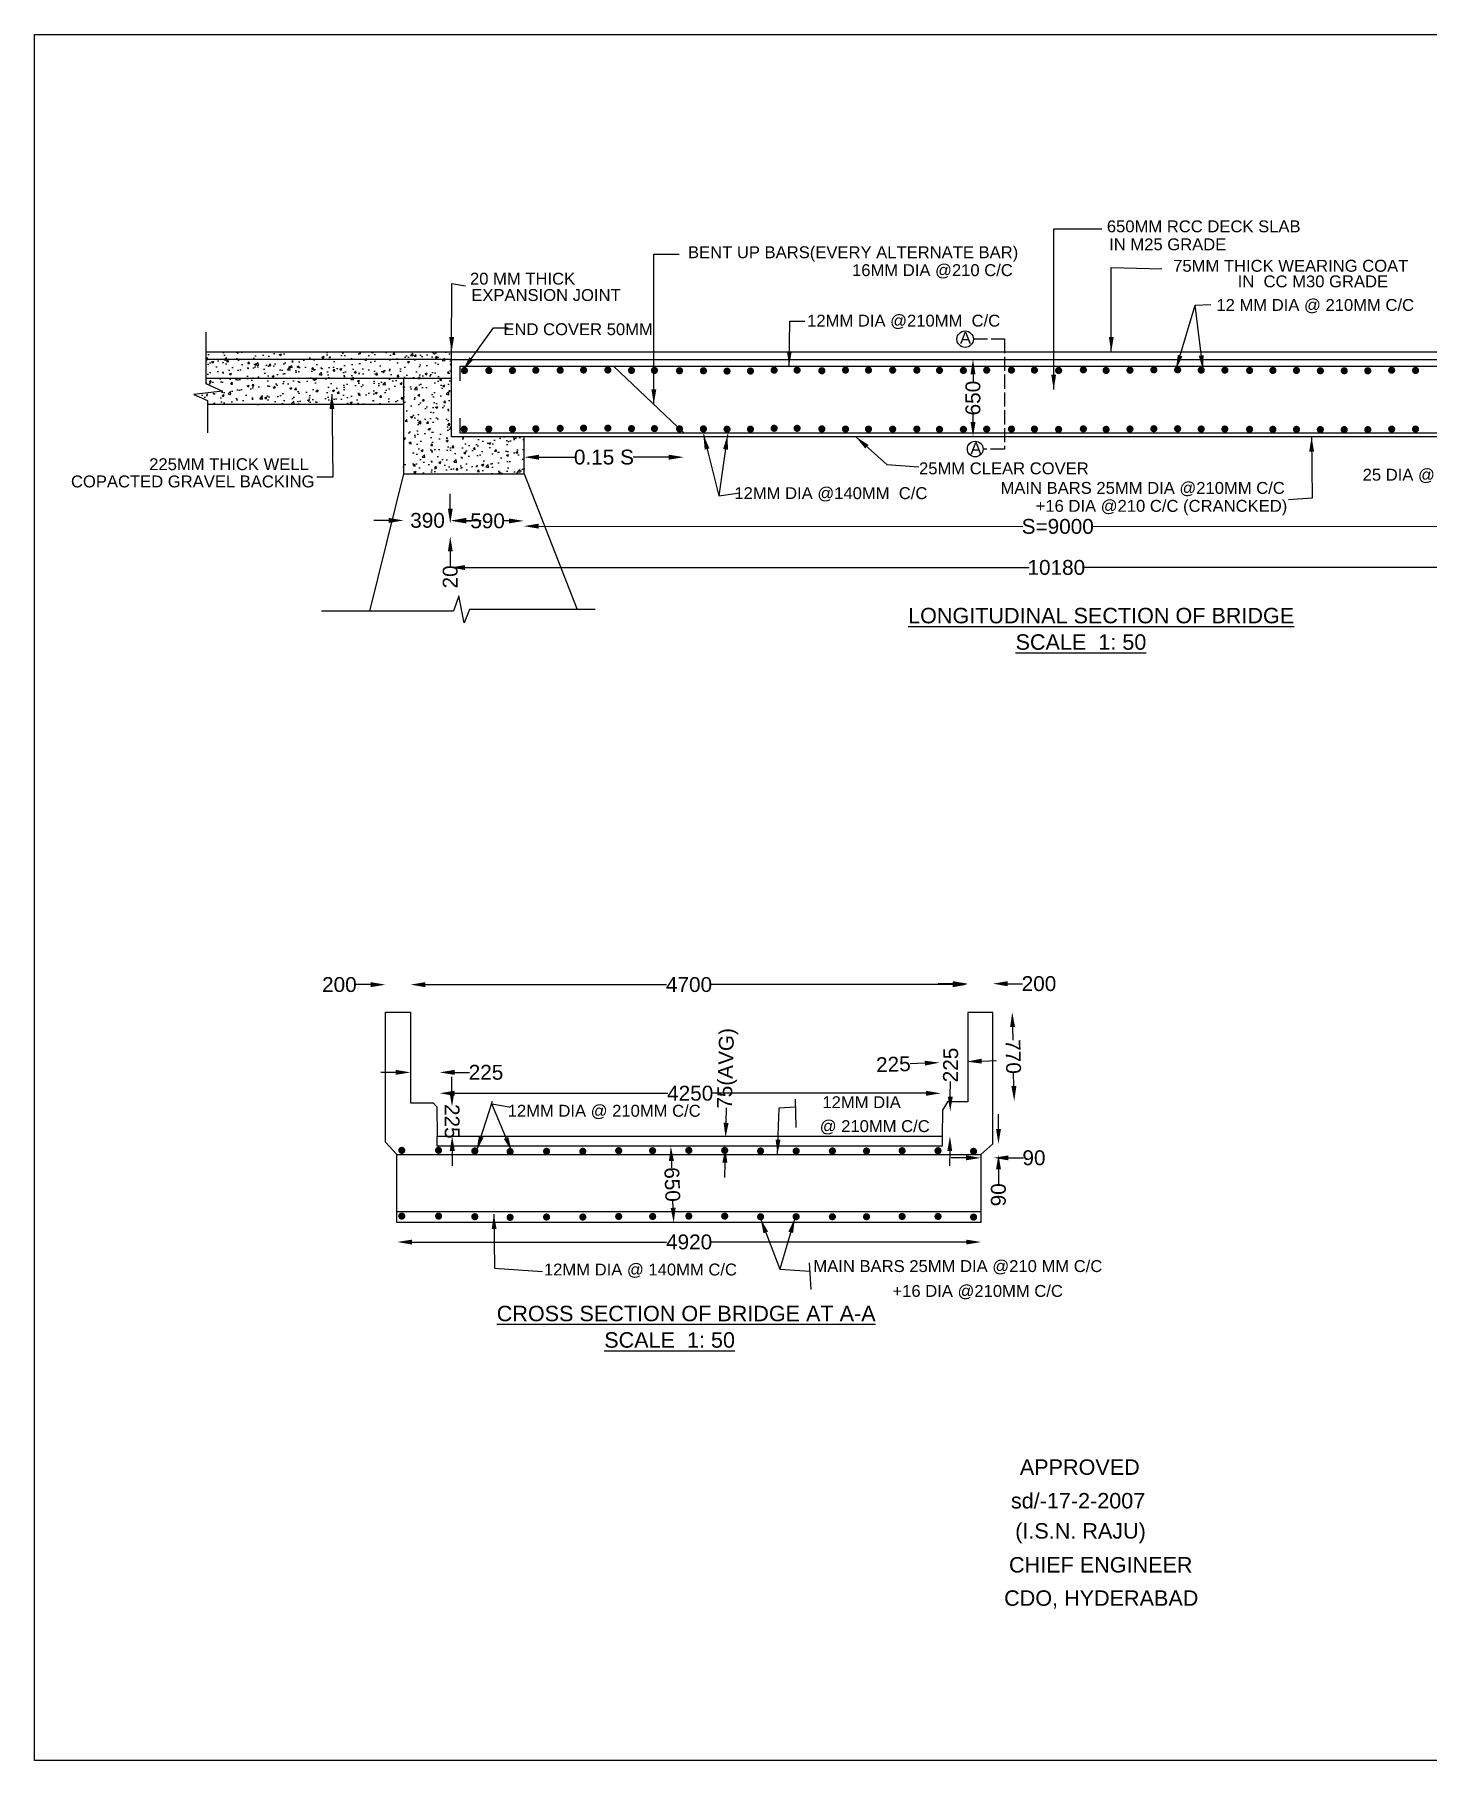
# Model space of a CAD drawing. Header units: millimetres. Extents: x 548 to 21194, y 1352 to 15884.
# Drawn here: x 548 to 12270, y 1365 to 15884 of the extents above; entities that cross this region are included whole.
import ezdxf

# ---------------------------------------------------------------- set-up
doc = ezdxf.new("R2010")
doc.units = ezdxf.units.MM
doc.header["$MEASUREMENT"] = 0
doc.linetypes.add('ACAD_ISO02W100', pattern=[15, 12, -3])
for name, color, linetype in [('DIMENSION', 7, 'Continuous'), ('DRAWING', 7, 'Continuous'), ('TEXT', 7, 'Continuous')]:
    doc.layers.add(name, color=color, linetype=linetype)
doc.styles.get("Standard").update_dxf_attribs({"font": 'arial.ttf'})
doc.dimstyles.get("Standard").update_dxf_attribs({"dimtxt": 125, "dimasz": 125, "dimexe": 0.18, "dimexo": 0.0625, "dimgap": 0.09, "dimtad": 0, "dimdec": 0, "dimzin": 0, "dimdsep": 46, "dimtxsty": 'Standard', "dimcen": 0.09, "dimse1": 1, "dimse2": 1, "dimadec": 0, "dimazin": 0, "dimtfac": 1, "dimtdec": 0, "dimtofl": 0, "dimtmove": 0, "dimatfit": 3, "dimfxl": 1, "dimtolj": 1, "dimtzin": 0, "dimarcsym": 0})

# ---------------------------------------------------------------- blocks, each defined once
blk = doc.blocks.new('*D2')
at = {"layer": 'Defpoints', "color": 0, "transparency": 16777216}
for p in [(3655, 11770), (4056, 11796), (4056, 11770)]:
    blk.add_point(p, dxfattribs=at)
at = {"layer": 'DIMENSION', "color": 0, "lineweight": -2, "transparency": 16777216}
for p, q in [((3530, 11796), (3405, 11796)), ((4181, 11796), (4306, 11796))]:
    blk.add_line(p, q, dxfattribs=at)
at = {"layer": 'DIMENSION', "color": 0, "transparency": 16777216}
for points in [[(3530, 11817), (3530, 11775), (3655, 11796)], [(4181, 11817), (4181, 11775), (4056, 11796)]]:
    blk.add_solid(points, dxfattribs=at)
at = {"layer": 'DIMENSION', "color": 0, "transparency": 16777216, "insert": (3856, 11796), "char_height": 125, "attachment_point": 5}
blk.add_mtext('\\A1;390', dxfattribs=at)
blk = doc.blocks.new('*D3')
at = {"layer": 'Defpoints', "color": 0, "transparency": 16777216}
for p in [(4056, 11796), (4666, 11796), (4666, 11792)]:
    blk.add_point(p, dxfattribs=at)
at = {"layer": 'DIMENSION', "color": 0, "lineweight": -2, "transparency": 16777216}
for p, q in [((4181, 11792), (4223, 11792)), ((4542, 11792), (4499, 11792))]:
    blk.add_line(p, q, dxfattribs=at)
at = {"layer": 'DIMENSION', "color": 0, "transparency": 16777216}
for points in [[(4181, 11812), (4181, 11771), (4056, 11792)], [(4542, 11812), (4542, 11771), (4666, 11792)]]:
    blk.add_solid(points, dxfattribs=at)
at = {"layer": 'DIMENSION', "color": 0, "transparency": 16777216, "insert": (4361, 11792), "char_height": 125, "attachment_point": 5}
blk.add_mtext('\\A1;590', dxfattribs=at)
blk = doc.blocks.new('*D4')
at = {"layer": 'Defpoints', "color": 0, "transparency": 16777216}
for p in [(4056, 11770), (4047, 11661), (4056, 11661)]:
    blk.add_point(p, dxfattribs=at)
at = {"layer": 'DIMENSION', "color": 0, "lineweight": -2, "transparency": 16777216}
for p, q in [((4047, 11895), (4047, 12020)), ((4047, 11536), (4047, 11411))]:
    blk.add_line(p, q, dxfattribs=at)
at = {"layer": 'DIMENSION', "color": 0, "transparency": 16777216}
for points in [[(4027, 11895), (4068, 11895), (4047, 11770)], [(4027, 11536), (4068, 11536), (4047, 11661)]]:
    blk.add_solid(points, dxfattribs=at)
at = {"layer": 'DIMENSION', "color": 0, "transparency": 16777216, "insert": (4047, 11321), "char_height": 125, "attachment_point": 5, "rotation": 90}
blk.add_mtext('\\A1;20', dxfattribs=at)
blk = doc.blocks.new('*D5')
at = {"layer": 'Defpoints', "color": 0, "transparency": 16777216}
for p in [(4669, 12372), (6012, 12372), (6012, 12328)]:
    blk.add_point(p, dxfattribs=at)
at = {"layer": 'DIMENSION', "color": 0, "lineweight": -2, "transparency": 16777216}
for p, q in [((4794, 12328), (5096, 12328)), ((5886, 12328), (5585, 12328))]:
    blk.add_line(p, q, dxfattribs=at)
at = {"layer": 'DIMENSION', "color": 0, "transparency": 16777216}
for points in [[(4794, 12349), (4794, 12307), (4669, 12328)], [(5886, 12349), (5886, 12307), (6012, 12328)]]:
    blk.add_solid(points, dxfattribs=at)
at = {"layer": 'DIMENSION', "color": 0, "transparency": 16777216, "insert": (5340, 12328), "char_height": 125, "attachment_point": 5}
blk.add_mtext('\\A1;0.15 S', dxfattribs=at)
blk = doc.blocks.new('*D6')
at = {"layer": 'Defpoints', "color": 0, "transparency": 16777216}
for p in [(4667, 11792), (13652, 11786), (13651, 11742)]:
    blk.add_point(p, dxfattribs=at)
at = {"layer": 'DIMENSION', "color": 0, "lineweight": -2, "transparency": 16777216}
for p, q in [((4791, 11748), (8864, 11745)), ((13526, 11742), (9454, 11745))]:
    blk.add_line(p, q, dxfattribs=at)
at = {"layer": 'DIMENSION', "color": 0, "transparency": 16777216}
for points in [[(4791, 11769), (4791, 11727), (4666, 11748)], [(13526, 11763), (13526, 11721), (13651, 11742)]]:
    blk.add_solid(points, dxfattribs=at)
at = {"layer": 'DIMENSION', "color": 0, "transparency": 16777216, "insert": (9159, 11745), "char_height": 125, "attachment_point": 5, "rotation": 359.9617}
blk.add_mtext('\\A1;S=9000', dxfattribs=at)
blk = doc.blocks.new('*D7')
at = {"layer": 'Defpoints', "color": 0, "transparency": 16777216}
for p in [(4048, 11411), (14246, 11411), (14246, 11400)]:
    blk.add_point(p, dxfattribs=at)
at = {"layer": 'DIMENSION', "color": 0, "lineweight": -2, "transparency": 16777216}
for p, q in [((4172, 11400), (8918, 11400)), ((14121, 11400), (9376, 11400))]:
    blk.add_line(p, q, dxfattribs=at)
at = {"layer": 'DIMENSION', "color": 0, "transparency": 16777216}
for points in [[(4172, 11420), (4172, 11379), (4048, 11400)], [(14121, 11420), (14121, 11379), (14246, 11400)]]:
    blk.add_solid(points, dxfattribs=at)
at = {"layer": 'DIMENSION', "color": 0, "transparency": 16777216, "insert": (9147, 11400), "char_height": 125, "attachment_point": 5}
blk.add_mtext('\\A1;10180', dxfattribs=at)
blk = doc.blocks.new('*D9')
at = {"layer": 'Defpoints', "color": 0, "transparency": 16777216}
for p in [(8446, 13151), (8462, 13151), (8462, 12500)]:
    blk.add_point(p, dxfattribs=at)
at = {"layer": 'DIMENSION', "color": 0, "lineweight": -2, "transparency": 16777216}
for p, q in [((8446, 13026), (8446, 12963)), ((8446, 12625), (8446, 12687))]:
    blk.add_line(p, q, dxfattribs=at)
at = {"layer": 'DIMENSION', "color": 0, "transparency": 16777216}
for points in [[(8425, 13026), (8467, 13026), (8446, 13151)], [(8425, 12625), (8467, 12625), (8446, 12500)]]:
    blk.add_solid(points, dxfattribs=at)
at = {"layer": 'DIMENSION', "color": 0, "transparency": 16777216, "insert": (8446, 12825), "char_height": 125, "attachment_point": 5, "rotation": 90}
blk.add_mtext('\\A1;650', dxfattribs=at)
blk = doc.blocks.new('*D18')
at = {"layer": 'Defpoints', "color": 0, "transparency": 16777216}
for p in [(3600, 5732), (8514, 5732), (8514, 5726)]:
    blk.add_point(p, dxfattribs=at)
at = {"layer": 'DIMENSION', "color": 0, "lineweight": -2, "transparency": 16777216}
for p, q in [((3724, 5726), (5868, 5726)), ((8389, 5726), (6246, 5726))]:
    blk.add_line(p, q, dxfattribs=at)
at = {"layer": 'DIMENSION', "color": 0, "transparency": 16777216}
for points in [[(3724, 5746), (3724, 5705), (3600, 5726)], [(8389, 5746), (8389, 5705), (8514, 5726)]]:
    blk.add_solid(points, dxfattribs=at)
at = {"layer": 'DIMENSION', "color": 0, "transparency": 16777216, "insert": (6057, 5726), "char_height": 125, "attachment_point": 5}
blk.add_mtext('\\A1;4920', dxfattribs=at)
blk = doc.blocks.new('*D19')
at = {"layer": 'Defpoints', "color": 0, "transparency": 16777216}
for p in [(5903, 6532), (5906, 6532), (5930, 5889)]:
    blk.add_point(p, dxfattribs=at)
at = {"layer": 'DIMENSION', "color": 0, "lineweight": -2, "transparency": 16777216}
for p, q in [((5908, 6407), (5910, 6349)), ((5923, 6014), (5921, 6072))]:
    blk.add_line(p, q, dxfattribs=at)
at = {"layer": 'DIMENSION', "color": 0, "transparency": 16777216}
for points in [[(5929, 6408), (5887, 6406), (5903, 6532)], [(5944, 6014), (5902, 6013), (5927, 5889)]]:
    blk.add_solid(points, dxfattribs=at)
at = {"layer": 'DIMENSION', "color": 0, "transparency": 16777216, "insert": (5915, 6210), "char_height": 125, "attachment_point": 5, "rotation": 272.137}
blk.add_mtext('\\A1;650', dxfattribs=at)
blk = doc.blocks.new('*D20')
at = {"layer": 'Defpoints', "color": 0, "transparency": 16777216}
for p in [(3935, 6864), (4062, 6865), (3936, 6617)]:
    blk.add_point(p, dxfattribs=at)
at = {"layer": 'DIMENSION', "color": 0, "lineweight": -2, "transparency": 16777216}
for p, q in [((4061, 6990), (4061, 7115)), ((4064, 6493), (4064, 6368))]:
    blk.add_line(p, q, dxfattribs=at)
at = {"layer": 'DIMENSION', "color": 0, "transparency": 16777216}
for points in [[(4082, 6990), (4040, 6990), (4062, 6865)], [(4085, 6493), (4043, 6493), (4063, 6618)]]:
    blk.add_solid(points, dxfattribs=at)
at = {"layer": 'DIMENSION', "color": 0, "transparency": 16777216, "insert": (4062, 6741), "char_height": 125, "attachment_point": 5, "rotation": 270.2828}
blk.add_mtext('\\A1;225', dxfattribs=at)
blk = doc.blocks.new('*D21')
at = {"layer": 'Defpoints', "color": 0, "transparency": 16777216}
for p in [(3958, 7153), (3712, 7030), (3958, 7030)]:
    blk.add_point(p, dxfattribs=at)
at = {"layer": 'DIMENSION', "color": 0, "lineweight": -2, "transparency": 16777216}
for p, q in [((3587, 7153), (3462, 7153)), ((4083, 7153), (4208, 7153))]:
    blk.add_line(p, q, dxfattribs=at)
at = {"layer": 'DIMENSION', "color": 0, "transparency": 16777216}
for points in [[(3587, 7174), (3587, 7132), (3712, 7153)], [(4083, 7174), (4083, 7132), (3958, 7153)]]:
    blk.add_solid(points, dxfattribs=at)
at = {"layer": 'DIMENSION', "color": 0, "transparency": 16777216, "insert": (4348, 7153), "char_height": 125, "attachment_point": 5}
blk.add_mtext('\\A1;225', dxfattribs=at)
blk = doc.blocks.new('*D22')
at = {"layer": 'Defpoints', "color": 0, "transparency": 16777216}
for p in [(8174, 6977), (3958, 6886), (8174, 6886)]:
    blk.add_point(p, dxfattribs=at)
at = {"layer": 'DIMENSION', "color": 0, "lineweight": -2, "transparency": 16777216}
for p, q in [((4083, 6977), (5877, 6977)), ((8050, 6977), (6255, 6977))]:
    blk.add_line(p, q, dxfattribs=at)
at = {"layer": 'DIMENSION', "color": 0, "transparency": 16777216}
for points in [[(4083, 6998), (4083, 6956), (3958, 6977)], [(8050, 6998), (8050, 6956), (8174, 6977)]]:
    blk.add_solid(points, dxfattribs=at)
at = {"layer": 'DIMENSION', "color": 0, "transparency": 16777216, "insert": (6066, 6977), "char_height": 125, "attachment_point": 5}
blk.add_mtext('\\A1;4250', dxfattribs=at)
blk = doc.blocks.new('*D23')
at = {"layer": 'Defpoints', "color": 0, "transparency": 16777216}
for p in [(8394, 7243), (8175, 6977), (8403, 6985)]:
    blk.add_point(p, dxfattribs=at)
at = {"layer": 'DIMENSION', "color": 0, "lineweight": -2, "transparency": 16777216}
for p, q in [((8041, 7231), (7916, 7226)), ((8519, 7247), (8644, 7252))]:
    blk.add_line(p, q, dxfattribs=at)
at = {"layer": 'DIMENSION', "color": 0, "transparency": 16777216}
for points in [[(8519, 7268), (8520, 7227), (8394, 7243)], [(8040, 7251), (8041, 7210), (8165, 7235)]]:
    blk.add_solid(points, dxfattribs=at)
at = {"layer": 'DIMENSION', "color": 0, "transparency": 16777216, "insert": (7776, 7221), "char_height": 125, "attachment_point": 5, "rotation": 2.0014}
blk.add_mtext('\\A1;225', dxfattribs=at)
blk = doc.blocks.new('*D24')
at = {"layer": 'Defpoints', "color": 0, "transparency": 16777216}
for p in [(8612, 7655), (8629, 6908), (8793, 6912)]:
    blk.add_point(p, dxfattribs=at)
at = {"layer": 'DIMENSION', "color": 0, "lineweight": -2, "transparency": 16777216}
for p, q in [((8779, 7534), (8781, 7423)), ((8790, 7037), (8787, 7148))]:
    blk.add_line(p, q, dxfattribs=at)
at = {"layer": 'DIMENSION', "color": 0, "transparency": 16777216}
for points in [[(8800, 7535), (8758, 7534), (8776, 7659)], [(8811, 7038), (8769, 7037), (8793, 6912)]]:
    blk.add_solid(points, dxfattribs=at)
at = {"layer": 'DIMENSION', "color": 0, "transparency": 16777216, "insert": (8784, 7286), "char_height": 125, "attachment_point": 5, "rotation": 271.2878}
blk.add_mtext('\\A1;770', dxfattribs=at)
blk = doc.blocks.new('*D25')
at = {"layer": 'Defpoints', "color": 0, "transparency": 16777216}
for p in [(8512, 6462), (8620, 6462), (8620, 6434)]:
    blk.add_point(p, dxfattribs=at)
at = {"layer": 'DIMENSION', "color": 0, "lineweight": -2, "transparency": 16777216}
for p, q in [((8387, 6434), (8262, 6434)), ((8744, 6434), (8870, 6434))]:
    blk.add_line(p, q, dxfattribs=at)
at = {"layer": 'DIMENSION', "color": 0, "transparency": 16777216}
for points in [[(8387, 6455), (8387, 6413), (8512, 6434)], [(8744, 6455), (8744, 6413), (8620, 6434)]]:
    blk.add_solid(points, dxfattribs=at)
at = {"layer": 'DIMENSION', "color": 0, "transparency": 16777216, "insert": (8959, 6434), "char_height": 125, "attachment_point": 5}
blk.add_mtext('\\A1;90', dxfattribs=at)
blk = doc.blocks.new('*D26')
at = {"layer": 'Defpoints', "color": 0, "transparency": 16777216}
for p in [(8612, 6551), (8612, 6462), (8660, 6462)]:
    blk.add_point(p, dxfattribs=at)
at = {"layer": 'DIMENSION', "color": 0, "lineweight": -2, "transparency": 16777216}
for p, q in [((8660, 6676), (8660, 6801)), ((8660, 6338), (8660, 6212))]:
    blk.add_line(p, q, dxfattribs=at)
at = {"layer": 'DIMENSION', "color": 0, "transparency": 16777216}
for points in [[(8640, 6676), (8681, 6676), (8660, 6551)], [(8640, 6338), (8681, 6338), (8660, 6462)]]:
    blk.add_solid(points, dxfattribs=at)
at = {"layer": 'DIMENSION', "color": 0, "transparency": 16777216, "insert": (8660, 6123), "char_height": 125, "attachment_point": 5, "rotation": 90}
blk.add_mtext('\\A1;90', dxfattribs=at)
blk = doc.blocks.new('*D27')
at = {"layer": 'Defpoints', "color": 0, "transparency": 16777216}
for p in [(8190, 6825), (8254, 6825), (8188, 6617)]:
    blk.add_point(p, dxfattribs=at)
at = {"layer": 'DIMENSION', "color": 0, "lineweight": -2, "transparency": 16777216}
for p, q in [((8255, 6950), (8256, 7075)), ((8250, 6492), (8249, 6367))]:
    blk.add_line(p, q, dxfattribs=at)
at = {"layer": 'DIMENSION', "color": 0, "transparency": 16777216}
for points in [[(8234, 6950), (8276, 6950), (8254, 6825)], [(8230, 6492), (8271, 6491), (8252, 6617)]]:
    blk.add_solid(points, dxfattribs=at)
at = {"layer": 'DIMENSION', "color": 0, "transparency": 16777216, "insert": (8258, 7215), "char_height": 125, "attachment_point": 5, "rotation": 89.433}
blk.add_mtext('\\A1;225', dxfattribs=at)
blk = doc.blocks.new('*D28')
at = {"layer": 'Defpoints', "color": 0, "transparency": 16777216}
for p in [(3712, 7891), (3503, 7660), (3712, 7660)]:
    blk.add_point(p, dxfattribs=at)
at = {"layer": 'DIMENSION', "color": 0, "lineweight": -2, "transparency": 16777216}
for p, q in [((3378, 7891), (3253, 7891)), ((3837, 7891), (3962, 7891))]:
    blk.add_line(p, q, dxfattribs=at)
at = {"layer": 'DIMENSION', "color": 0, "transparency": 16777216}
for points in [[(3378, 7912), (3378, 7870), (3503, 7891)], [(3837, 7912), (3837, 7870), (3712, 7891)]]:
    blk.add_solid(points, dxfattribs=at)
at = {"layer": 'DIMENSION', "color": 0, "transparency": 16777216, "insert": (3114, 7891), "char_height": 125, "attachment_point": 5}
blk.add_mtext('\\A1;200', dxfattribs=at)
blk = doc.blocks.new('*D29')
at = {"layer": 'Defpoints', "color": 0, "transparency": 16777216}
for p in [(3712, 7891), (8400, 7891), (8400, 7891)]:
    blk.add_point(p, dxfattribs=at)
at = {"layer": 'DIMENSION', "color": 0, "lineweight": -2, "transparency": 16777216}
for p, q in [((3837, 7891), (5867, 7891)), ((8275, 7891), (6245, 7891))]:
    blk.add_line(p, q, dxfattribs=at)
at = {"layer": 'DIMENSION', "color": 0, "transparency": 16777216}
for points in [[(3837, 7912), (3837, 7870), (3712, 7891)], [(8275, 7912), (8275, 7870), (8400, 7891)]]:
    blk.add_solid(points, dxfattribs=at)
at = {"layer": 'DIMENSION', "color": 0, "transparency": 16777216, "insert": (6056, 7891), "char_height": 125, "attachment_point": 5}
blk.add_mtext('\\A1;4700', dxfattribs=at)
blk = doc.blocks.new('*D30')
at = {"layer": 'Defpoints', "color": 0, "transparency": 16777216}
for p in [(8612, 7899), (8403, 7655), (8612, 7655)]:
    blk.add_point(p, dxfattribs=at)
at = {"layer": 'DIMENSION', "color": 0, "lineweight": -2, "transparency": 16777216}
for p, q in [((8278, 7899), (8153, 7899)), ((8737, 7899), (8862, 7899))]:
    blk.add_line(p, q, dxfattribs=at)
at = {"layer": 'DIMENSION', "color": 0, "transparency": 16777216}
for points in [[(8278, 7920), (8278, 7878), (8403, 7899)], [(8737, 7920), (8737, 7878), (8612, 7899)]]:
    blk.add_solid(points, dxfattribs=at)
at = {"layer": 'DIMENSION', "color": 0, "transparency": 16777216, "insert": (9001, 7899), "char_height": 125, "attachment_point": 5}
blk.add_mtext('\\A1;200', dxfattribs=at)
blk = doc.blocks.new('*D32')
at = {"layer": 'Defpoints', "color": 0, "transparency": 16777216}
for p in [(5906, 6617), (6364, 6604), (5903, 6532)]:
    blk.add_point(p, dxfattribs=at)
at = {"layer": 'TEXT', "color": 0, "lineweight": -2, "transparency": 16777216}
for p, q in [((6368, 6729), (6372, 6854)), ((6358, 6393), (6354, 6268))]:
    blk.add_line(p, q, dxfattribs=at)
at = {"layer": 'TEXT', "color": 0, "transparency": 16777216}
for points in [[(6347, 6729), (6389, 6728), (6364, 6604)], [(6337, 6394), (6379, 6393), (6362, 6518)]]:
    blk.add_solid(points, dxfattribs=at)
at = {"layer": 'TEXT', "color": 0, "transparency": 16777216, "insert": (6382, 7186), "char_height": 125, "attachment_point": 5, "rotation": 88.296}
blk.add_mtext('\\A1;75(AVG)', dxfattribs=at)

msp = doc.modelspace()

# ---------------------------------------------------------------- hatches: boundary and pattern name
at = {"layer": 'DRAWING'}
h = msp.add_hatch(dxfattribs=at)
h.set_pattern_fill('AR-CONC', color=256, scale=25, style=0)
h.set_pattern_definition([(50, (0, 0), (179.315, -15.688), [18.75, -206.25]), (355, (0, 0), (-34.6878, 188.048), [15, -165]), (100.4514, (14.94, -1.3), (144.6273, 172.3599), [15.935, -175.2855]), (46.1842, (0, 50), (266.8103, -41.3798), [28.125, -309.375]), (96.6356, (22.23, 46.55), (233.6657, 243.5295), [23.9026, -262.928]), (351.1842, (0, 50), (233.6655, 243.5297), [22.5, -247.5]), (21, (25, 37.5), (149.2268, -100.6547), [18.75, -206.25]), (326, (25, 37.5), (60.8288, 181.2875), [15, -165]), (71.4514, (37.44, 29.11), (210.0557, 80.6326), [15.935, -175.2855]), (37.5, (0, 0), (3.03996, 83.22346), [0, -163, 0, -167.5, 0, -165.625]), (7.5, (0, 0), (65.7674, 98.6029), [0, -95.5, 0, -159.25, 0, -63.125]), (327.5, (-55.75, 0), (133.4556, -5.63872), [0, -62.5, 0, -195, 0, -258.75]), (317.5, (-80.75, 0), (145.7965, 25.0262), [0, -81.25, 0, -129.5, 0, -183.75])])
h.paths.add_polyline_path([(4058.8, 13213.6), (1990.5, 13213.6), (1990.5, 13150.5), (4058.8, 13150.5)])
h.paths.add_polyline_path([(4058.8, 13150.5), (1990.5, 13150.5), (1990.5, 12990.3), (4058.8, 12990.3)])
h.paths.add_polyline_path([(3653, 12990.3), (1990.5, 12990.3), (1990.5, 12946.6), (2131.5, 12883.5), (1888.5, 12854.3), (2005.1, 12805.8), (2005.1, 12771.8), (3653, 12771.8)])
h.paths.add_polyline_path([(4058.8, 12990.3), (3653, 12990.3), (3653, 12189.2), (4668.9, 12189.2), (4668.9, 12499.6), (4058.8, 12499.6)])

# ---------------------------------------------------------------- linework, layer by layer
msp.add_lwpolyline([(21173.9, 1364.6), (548.5, 1364.6), (548.5, 15883.5), (21173.9, 15883.5)], close=True)
for points in [[(1990.5, 13378.7), (1990.5, 12946.6), (2131.5, 12883.5), (1888.5, 12854.3), (2005.1, 12805.8), (2005.1, 12533.9)], [(1990.5, 13213.6), (14256.2, 13213.6), (14260.5, 13150.5)], [(4058.8, 13150.5), (4058.8, 13213.6)], [(4058.8, 13150.5), (1990.5, 13150.5)], [(4129.5, 12969.5), (4129.5, 13094.5), (14214, 13094.5), (14214, 12962.5)], [(5422, 13094.5), (6015.5, 12531)], [(4058.8, 12990.3), (1990.5, 12990.3)], [(3653, 12990.3), (3653, 12189.2), (4668.9, 12189.2), (4668.9, 12499.6)], [(3653, 12771.8), (2005.1, 12771.8)], [(14214, 12644), (14214, 12531), (4129.5, 12531), (4129.5, 12656)], [(3653, 12189.2), (3367.4, 11032.6)], [(4668.9, 12189.2), (5114, 11047.7)], [(5265.8, 11047.7), (4210.2, 11047.7), (4165, 10934.7), (4119.7, 11160.6), (4074.5, 11032.6), (2962.4, 11032.6)], [(3598.7, 6461.8), (3503.3, 6565.4), (3503.3, 7660.2), (3712.1, 7660.2), (3712.1, 6897.2), (3901.9, 6897.2), (3935.1, 6864), (3936.3, 6617.3)], [(8512, 6461.8), (8612.2, 6551), (8612.2, 7655.3), (8403.4, 7655.3), (8403.4, 6906.5), (8232.6, 6906.5), (8189.9, 6835.4), (8187.8, 6617.3)], [(3598.7, 5981.5), (8512, 5981.5)]]:
    msp.add_lwpolyline(points, dxfattribs=at)
at = {"layer": 'DRAWING', "linetype": 'ACAD_ISO02W100', "ltscale": 10}
msp.add_lwpolyline([(8449, 13323.5), (8712, 13323.5), (8712, 12395.5), (8530.5, 12395.5)], dxfattribs=at)
at = {"layer": 'DRAWING'}
for points in [[(4058.8, 13150.5), (14260.5, 13150.5), (14260.5, 12499.6), (4058.8, 12499.6)], [(3936.3, 6617.3), (8187.8, 6617.3), (8187.8, 6532), (3936.3, 6532)], [(3598.7, 6461.8), (8512, 6461.8), (8512, 5888.8), (3598.7, 5888.8)]]:
    msp.add_lwpolyline(points, close=True, dxfattribs=at)
at = {"layer": 'DRAWING', "const_width": 30}
for points in [[(4151.5, 13057, 1), (4181.5, 13057, 1)], [(4357, 13057, 1), (4387, 13057, 1)], [(4555.5, 13057, 1), (4585.5, 13057, 1)], [(4752, 13059.5, 1), (4782, 13059.5, 1)], [(4957.5, 13059.5, 1), (4987.5, 13059.5, 1)], [(5154, 13061.5, 1), (5184, 13061.5, 1)], [(5358.5, 13061.5, 1), (5388.5, 13061.5, 1)], [(5557, 13057.5, 1), (5587, 13057.5, 1)], [(5750.5, 13057.5, 1), (5780.5, 13057.5, 1)], [(5961.5, 13055, 1), (5991.5, 13055, 1)], [(6162.5, 13055, 1), (6192.5, 13055, 1)], [(6361, 13052.5, 1), (6391, 13052.5, 1)], [(6558.5, 13052.5, 1), (6588.5, 13052.5, 1)], [(6757.5, 13060, 1), (6787.5, 13060, 1)], [(6951, 13060, 1), (6981, 13060, 1)], [(7159, 13055, 1), (7189, 13055, 1)], [(7358, 13060, 1), (7388, 13060, 1)], [(7551.5, 13060, 1), (7581.5, 13060, 1)], [(7755, 13060, 1), (7785, 13060, 1)], [(7958.5, 13060, 1), (7988.5, 13060, 1)], [(8149, 13057.5, 1), (8179, 13057.5, 1)], [(8350, 13057.5, 1), (8380, 13057.5, 1)], [(8546, 13060, 1), (8576, 13060, 1)], [(8754.5, 13060, 1), (8784.5, 13060, 1)], [(8948, 13060, 1), (8978, 13060, 1)], [(9151.5, 13057.5, 1), (9181.5, 13057.5, 1)], [(9359.5, 13062.5, 1), (9389.5, 13062.5, 1)], [(9551, 13057.5, 1), (9581, 13057.5, 1)], [(9752, 13060, 1), (9782, 13060, 1)], [(9953, 13062.5, 1), (9983, 13062.5, 1)], [(10153, 13062.5, 1), (10183, 13062.5, 1)], [(10351.5, 13060, 1), (10381.5, 13060, 1)], [(10550.5, 13060, 1), (10580.5, 13060, 1)], [(10758.5, 13057.5, 1), (10788.5, 13057.5, 1)], [(10954.5, 13057.5, 1), (10984.5, 13057.5, 1)], [(11153, 13057.5, 1), (11183, 13057.5, 1)], [(11354, 13055, 1), (11384, 13055, 1)], [(11555, 13055, 1), (11585, 13055, 1)], [(11753, 13055, 1), (11783, 13055, 1)], [(11954, 13059.5, 1), (11984, 13059.5, 1)], [(12155, 13057.5, 1), (12185, 13057.5, 1)], [(4149, 12563.5, 1), (4179, 12563.5, 1)], [(4357, 12564.5, 1), (4387, 12564.5, 1)], [(4555.5, 12564.5, 1), (4585.5, 12564.5, 1)], [(4752, 12567, 1), (4782, 12567, 1)], [(4957.5, 12570.5, 1), (4987.5, 12570.5, 1)], [(5154, 12572.5, 1), (5184, 12572.5, 1)], [(5358.5, 12572.5, 1), (5388.5, 12572.5, 1)], [(5557, 12568.5, 1), (5587, 12568.5, 1)], [(5750.5, 12568.5, 1), (5780.5, 12568.5, 1)], [(5961.5, 12566, 1), (5991.5, 12566, 1)], [(6162.5, 12566, 1), (6192.5, 12566, 1)], [(6361, 12563.5, 1), (6391, 12563.5, 1)], [(6558.5, 12563.5, 1), (6588.5, 12563.5, 1)], [(6757.5, 12571, 1), (6787.5, 12571, 1)], [(6951, 12571, 1), (6981, 12571, 1)], [(7159, 12566, 1), (7189, 12566, 1)], [(7358, 12564.5, 1), (7388, 12564.5, 1)], [(7551.5, 12564.5, 1), (7581.5, 12564.5, 1)], [(7755, 12564.5, 1), (7785, 12564.5, 1)], [(7958.5, 12564.5, 1), (7988.5, 12564.5, 1)], [(8149, 12562, 1), (8179, 12562, 1)], [(8350, 12562, 1), (8380, 12562, 1)], [(8546, 12564.5, 1), (8576, 12564.5, 1)], [(8754.5, 12564.5, 1), (8784.5, 12564.5, 1)], [(8948, 12564.5, 1), (8978, 12564.5, 1)], [(9151.5, 12562, 1), (9181.5, 12562, 1)], [(9359.5, 12567, 1), (9389.5, 12567, 1)], [(9551, 12562, 1), (9581, 12562, 1)], [(9752, 12565, 1), (9782, 12565, 1)], [(9953, 12567.5, 1), (9983, 12567.5, 1)], [(10153, 12567.5, 1), (10183, 12567.5, 1)], [(10351.5, 12565, 1), (10381.5, 12565, 1)], [(10550.5, 12565, 1), (10580.5, 12565, 1)], [(10758.5, 12562.5, 1), (10788.5, 12562.5, 1)], [(10954.5, 12562.5, 1), (10984.5, 12562.5, 1)], [(11153, 12562.5, 1), (11183, 12562.5, 1)], [(11354, 12560, 1), (11384, 12560, 1)], [(11555, 12560, 1), (11585, 12560, 1)], [(11753, 12560, 1), (11783, 12560, 1)], [(11954, 12564.5, 1), (11984, 12564.5, 1)], [(12155, 12564.6, 1), (12185, 12564.6, 1)], [(3624.1, 6497.1, 1), (3654.1, 6497.1, 1)], [(3934, 6497.1, 1), (3964, 6497.1, 1)], [(4238.7, 6491.8, 1), (4268.7, 6491.8, 1)], [(4535.5, 6486.6, 1), (4565.5, 6486.6, 1)], [(4842.7, 6489.2, 1), (4872.7, 6489.2, 1)], [(5147.4, 6489.2, 1), (5177.4, 6489.2, 1)], [(5449.4, 6494.4, 1), (5479.4, 6494.4, 1)], [(5734.9, 6494.2, 1), (5764.9, 6494.2, 1)], [(6039.5, 6496.8, 1), (6069.5, 6496.8, 1)], [(6341.5, 6496.8, 1), (6371.5, 6496.8, 1)], [(6643.5, 6491.5, 1), (6673.5, 6491.5, 1)], [(6942.9, 6491.5, 1), (6972.9, 6491.5, 1)], [(7247.6, 6491.5, 1), (7277.6, 6491.5, 1)], [(7535.2, 6491.5, 1), (7565.2, 6491.5, 1)], [(7834.6, 6494, 1), (7864.6, 6494, 1)], [(8136.6, 6494, 1), (8166.6, 6494, 1)], [(8436, 6488.7, 1), (8466, 6488.7, 1)], [(3624.1, 5944.1, 1), (3654.1, 5944.1, 1)], [(3934, 5944.1, 1), (3964, 5944.1, 1)], [(4238.7, 5938.9, 1), (4268.7, 5938.9, 1)], [(4535.5, 5933.6, 1), (4565.5, 5933.6, 1)], [(4842.7, 5936.2, 1), (4872.7, 5936.2, 1)], [(5147.4, 5936.2, 1), (5177.4, 5936.2, 1)], [(5449.4, 5941.5, 1), (5479.4, 5941.5, 1)], [(5734.9, 5941.2, 1), (5764.9, 5941.2, 1)], [(6039.5, 5943.8, 1), (6069.5, 5943.8, 1)], [(6341.5, 5943.8, 1), (6371.5, 5943.8, 1)], [(6643.5, 5938.6, 1), (6673.5, 5938.6, 1)], [(6942.9, 5938.6, 1), (6972.9, 5938.6, 1)], [(7247.6, 5938.6, 1), (7277.6, 5938.6, 1)], [(7535.2, 5938.6, 1), (7565.2, 5938.6, 1)], [(7834.6, 5941, 1), (7864.6, 5941, 1)], [(8136.6, 5941, 1), (8166.6, 5941, 1)], [(8436, 5935.8, 1), (8466, 5935.8, 1)]]:
    msp.add_lwpolyline(points, format="xyb", close=True, dxfattribs=at)
at = {"layer": 'TEXT'}
for points in [[(6950.5, 6926.5), (6955.5, 6689.5)], [(7067.5, 5552), (7080, 5326)]]:
    msp.add_lwpolyline(points, dxfattribs=at)
for centre, radius in [((8380, 13320.8), 69.1), ((8464.5, 12396.5), 66)]:
    msp.add_circle(centre, radius, dxfattribs=at)

# ---------------------------------------------------------------- texts
for s, height, p in [('650MM RCC DECK SLAB', 100, (9572.3, 14220)), ('BENT UP BARS(EVERY ALTERNATE BAR)', 100, (6047.8, 14002)), ('IN M25 GRADE', 100, (9591.8, 14068.5)), ('16MM DIA @210 C/C', 100, (7428.3, 13851.5)), ('75MM THICK WEARING COAT', 100, (10130.3, 13888)), ('20 MM THICK ', 100, (4213.3, 13779.5)), ('IN  CC M30 GRADE', 100, (10673.8, 13757)), ('EXPANSION JOINT', 100, (4223.8, 13642)), ('12 MM DIA @ 210MM C/C', 100, (10494.3, 13558.5)), ('12MM DIA @210MM  C/C', 100, (7050.3, 13426.5)), ('END COVER 50MM', 100, (4494.3, 13354.5)), ('A', 100, (8335.8, 13282)), ('A', 100, (8423.8, 12353)), ('225MM THICK WELL', 100, (1513.8, 12219)), ('25MM CLEAR COVER', 100, (7991.8, 12184)), ('25 DIA @ 210 C/C', 100, (11724.8, 12130.5)), ('COPACTED GRAVEL BACKING', 100, (855.3, 12074)), ('12MM DIA @140MM  C/C', 100, (6437.8, 11975.5)), ('MAIN BARS 25MM DIA @210MM C/C', 100, (8677.3, 12019.5)), ('+16 DIA @210 C/C (CRANCKED)', 100, (8973.3, 11868.5)), ('%%ULONGITUDINAL SECTION OF BRIDGE', 130, (7899.7, 10930.6)), ('%%USCALE  1: 50', 130, (8804.2, 10708.1)), ('12MM DIA @ 210MM C/C', 100, (4530.3, 6780)), ('12MM DIA ', 100, (7178.8, 6852)), (' @ 210MM C/C', 100, (7117.3, 6651)), ('12MM DIA @ 140MM C/C', 100, (4835.3, 5444.5)), ('MAIN BARS 25MM DIA @210 MM C/C', 100, (7102.8, 5473.5)), ('+16 DIA @210MM C/C', 100, (7768.3, 5264.5)), ('%%UCROSS SECTION OF BRIDGE AT A-A', 130, (4438.2, 5059.6)), ('%%USCALE  1: 50', 130, (5342.7, 4837.1)), ('APPROVED', 130, (8840, 3767.5)), ('APPROVED', 0.2, (8853.6, 3879.1)), ('sd/-17-2-2007', 130, (8764.9, 3484.7)), ('   (I.S.N. RAJU)', 130, (8649.6, 3231.2)), ('    CHIEF ENGINEER', 130, (8547.2, 2945.8)), ('     CDO, HYDERABAD', 130, (8455.6, 2665.8))]:
    msp.add_text(s, height=height, dxfattribs=at).set_placement(p)

# ---------------------------------------------------------------- dimensions: what is measured, and where the dimension line sits
at = {"layer": 'DIMENSION'}
for p1, p2, distance, text, picture, middle in [((8462, 12499.6), (8462, 13150.5), 16, '650', '*D9', (8446, 12825)), ((4668.9, 12371.5), (6011.5, 12371.5), -43.5, '0.15 S', '*D5', (5340.2, 12328)), ((4056, 11770), (4056, 11661), -8.5, '20', '*D4', (4047.5, 11320.5)), ((3655, 11770), (4056, 11770), 26, '390', '*D2', (3855.5, 11796)), ((4056, 11796), (4666.5, 11796), -4.5, '590', '*D3', (4361.2, 11791.5)), ((4666.5, 11791.5), (13651.5, 11785.5), -43.3, 'S=9000', '*D6', (9159, 11745.2)), ((4047.5, 11411), (14246, 11411), -11.5, '10180', '*D7', (9146.8, 11399.5)), ((3712.1, 7891), (8400, 7891), 0, '4700', '*D29', (6056.1, 7891)), ((8403.4, 7655.3), (8612.2, 7655.3), 243.7, '200', '*D30', (9001.2, 7899)), ((8612.2, 7655.3), (8629, 6908.5), 163.8, '770', '*D24', (8784.4, 7285.6)), ((8187.8, 6617.3), (8189.8, 6825.5), -63.9, '225', '*D27', (8257.6, 7214.6)), ((3712.1, 7029.5), (3958, 7029.5), 123.5, '225', '*D21', (4347.7, 7153)), ((3958, 6886), (8174.5, 6886), 91, '4250', '*D22', (6066.2, 6977)), ((8612.2, 6551), (8612.2, 6462.5), 48.3, '90', '*D26', (8660.5, 6123.1)), ((5930, 5888.8), (5906, 6532), 2.5, '650', '*D19', (5915.5, 6210.3)), ((8512, 6461.8), (8619.5, 6461.8), -27.8, '90', '*D25', (8958.9, 6434)), ((3599.5, 5731.5), (8514, 5731.5), -6, '4920', '*D18', (6056.8, 5725.5))]:
    dim = msp.add_aligned_dim(p1=p1, p2=p2, distance=distance, text=text, dimstyle='Standard', dxfattribs=at)
    dim.commit()
    dim.dimension.update_dxf_attribs({"geometry": picture, "text_midpoint": middle})
for base, p1, p2, angle, text, picture, middle in [((3712.1, 7891), (3503.3, 7660.2), (3712.1, 7660.2), 0, '200', '*D28', (3114.3, 7891)), ((8394.4, 7243), (8174.5, 6977), (8403.4, 6985), 2.00135, '225', '*D23', (7776, 7221.4)), ((4061.8, 6864.6), (3936.3, 6617.3), (3935.1, 6864), 90.28278, '225', '*D20', (4062.5, 6741.3))]:
    dim = msp.add_linear_dim(base=base, p1=p1, p2=p2, angle=angle, text=text, dimstyle='Standard', dxfattribs=at)
    dim.commit()
    dim.dimension.update_dxf_attribs({"geometry": picture, "text_midpoint": middle, "dimtype": 161})
at = {"layer": 'TEXT'}
dim = msp.add_aligned_dim(p1=(5903.5, 6531.9), p2=(5906, 6617.3), distance=-458.5, text='75(AVG)', dimstyle='Standard', dxfattribs=at)
dim.commit()
dim.dimension.update_dxf_attribs({"geometry": '*D32', "text_midpoint": (6381.6, 7185.9)})

# ---------------------------------------------------------------- leaders
for points in [[(9125, 12897.5), (9125, 14250), (9530, 14250)], [(5760.1, 12773.5), (5760.1, 14034.5), (5972, 14034.5)], [(9609.5, 13213.6), (9609.5, 13925), (10034.5, 13911.5)], [(4058.8, 13213.6), (4059, 13790), (4174, 13768.5)], [(10153, 13062.5), (10314.5, 13606)], [(10381.5, 13060), (10314.5, 13606), (10447, 13612.5)], [(4151.5, 13057), (4411.5, 13416.5), (4534, 13416.5)], [(6899, 13094.5), (6903.5, 13472.5), (7031.5, 13472.5)], [(3049.5, 12859.5), (3060, 12160.5), (2925, 12160.5)], [(6177, 12517.5), (6308, 12003.5)], [(6381, 12517.5), (6308, 12003.5), (6483, 12027.5)], [(7459.5, 12499.6), (7722, 12265.5), (7989, 12246)], [(11294.5, 12499.6), (11299.5, 11983), (11100.5, 11968.5)], [(4268.7, 6491.8), (4403.5, 6911)], [(4565.5, 6486.6), (4395.9, 6887.4), (4543, 6864.5)], [(6800.5, 6461.8), (6816, 6854.5), (6950.5, 6864.5)], [(4414.5, 5960.5), (4420, 5507), (4822, 5478)], [(6657.7, 5923.6), (6820, 5497.5), (7071.5, 5481)], [(6947.7, 5927.6), (6820, 5497.5)]]:
    msp.add_leader(points, dimstyle='Standard', override={"dimgap": 0.09, "dimtad": 0}, dxfattribs=at)

doc.saveas('drawing.dxf')
